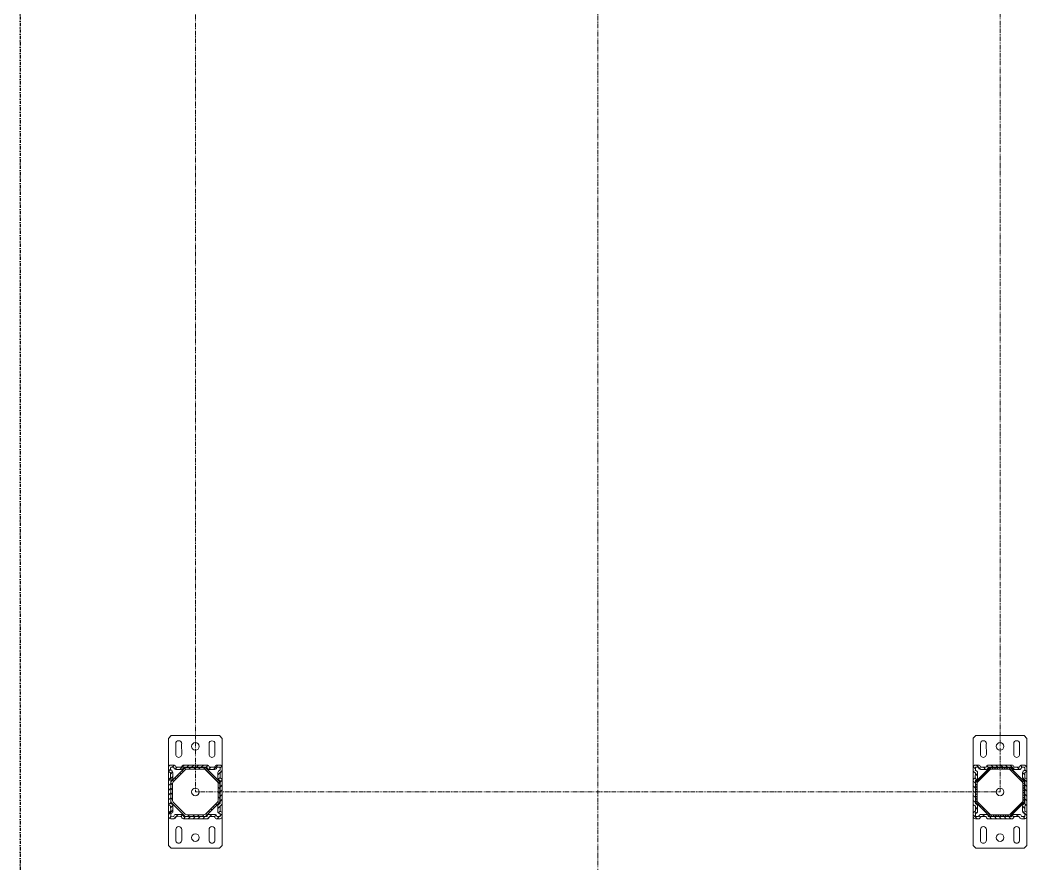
# Model space of a CAD drawing. Header units: millimetres. Extents: x 2179 to 44859, y 3478 to 159868.
# Drawn here: x 22070 to 23946, y 129675 to 131248 of the extents above; entities that cross this region are included whole.
import ezdxf

# ---------------------------------------------------------------- set-up
doc = ezdxf.new("R2010")
doc.units = ezdxf.units.MM
doc.linetypes.add('1_Čerchovaná 6_0mm', pattern=[12, 6, -3, 0, -3])
doc.linetypes.add('IMPORT-PHANTOM2', pattern=[14.732, 8.128, -1.524, 1.016, -1.524, 1.016, -1.524])
for name, color, linetype, lineweight in [('0-1', 7, 'IMPORT-PHANTOM2', 9), ('0-2', 7, 'Continuous', 9), ('2966-1_navrh dispozice stroju-HK_dwg-1', 7, 'Continuous', 9)]:
    doc.layers.add(name, color=color, linetype=linetype, lineweight=lineweight)
doc.layers.add('S-GRID-1', color=9, linetype='1_Čerchovaná 6_0mm', lineweight=25, true_color=0x808080)

# ---------------------------------------------------------------- blocks, each defined once
blk = doc.blocks.new('2966-1_navrh dispozice stroju-HK_dwg__X1462-903037-1NP _ stroje - KOTVÍCÍ BODY')
at = {"layer": '0-2'}
for p, q in [((-6815.8, 6263), (-6785.3, 6293.6)), ((-6779.3, 6290.6), (-6776.3, 6293.6)), ((-6770.3, 6290.6), (-6767.3, 6293.6)), ((-6761.3, 6290.6), (-6758.3, 6293.6)), ((-6752.7, 6290.2), (-6750.4, 6292.5)), ((-6748, 6285.9), (-6745.9, 6288)), ((-6743.5, 6281.4), (-6741.4, 6283.5)), ((-6739.1, 6276.9), (-6736.9, 6279.1)), ((-6734.6, 6272.4), (-6732.4, 6274.6)), ((-6730.1, 6268), (-6727.9, 6270.1)), ((-6815.8, 6254.1), (-6812.8, 6257.1)), ((-6727.8, 6261.2), (-6724.8, 6264.2)), ((-6727.8, 6252.3), (-6724.8, 6255.3)), ((-6815.8, 6245.1), (-6812.8, 6248.1)), ((-6815.8, 6236.1), (-6812.8, 6239.1)), ((-6814.7, 6228.2), (-6812.4, 6230.5)), ((-6727.8, 6243.3), (-6724.8, 6246.3)), ((-6727.8, 6234.3), (-6724.8, 6237.3)), ((-6810.3, 6223.7), (-6808.1, 6225.8)), ((-6805.8, 6219.2), (-6803.6, 6221.3)), ((-6801.3, 6214.7), (-6799.2, 6216.8)), ((-6796.8, 6210.2), (-6794.7, 6212.3)), ((-6792.3, 6205.7), (-6790.2, 6207.9)), ((-6786.5, 6202.6), (-6783.5, 6205.6)), ((-6777.5, 6202.6), (-6774.5, 6205.6)), ((-6768.5, 6202.6), (-6765.5, 6205.6)), ((-6759.5, 6202.6), (-6756.5, 6205.6))]:
    blk.add_line(p, q, dxfattribs=at)
blk = doc.blocks.new('2966-1_navrh dispozice stroju-HK_dwg__X1463-903038-1NP _ stroje - KOTVÍCÍ BODY')
at = {"layer": '0-2'}
for p, q in [((-6812.3, 6281.9), (-6820.3, 6289.9)), ((-6815.4, 6294.1), (-6818.7, 6297.3)), ((-6802.5, 6290.1), (-6810.5, 6298.1)), ((-6794.1, 6290.7), (-6797.5, 6294.1)), ((-6788.5, 6294.1), (-6792.5, 6298)), ((-6779.5, 6294.1), (-6783.5, 6298.1)), ((-6770.6, 6294.1), (-6774.6, 6298.1)), ((-6761.6, 6294.1), (-6765.6, 6298.1)), ((-6752.6, 6294.1), (-6756.6, 6298.1)), ((-6744.7, 6295.1), (-6747.5, 6297.9)), ((-6739.6, 6290.1), (-6743.6, 6294.1)), ((-6731.6, 6291.1), (-6734.7, 6294.1)), ((-6725.7, 6294.1), (-6729.7, 6298.1)), ((-6724.3, 6283.7), (-6727.3, 6286.8)), ((-6720.3, 6288.7), (-6724.3, 6292.7)), ((-6816.3, 6268), (-6819.9, 6271.6)), ((-6812.4, 6273.1), (-6816.3, 6277)), ((-6724.3, 6274.8), (-6728.3, 6278.8)), ((-6720.5, 6270.9), (-6723.3, 6273.7)), ((-6816.3, 6259), (-6820.3, 6263)), ((-6816.3, 6250), (-6820.3, 6254)), ((-6720.3, 6261.8), (-6724.3, 6265.8)), ((-6720.3, 6252.8), (-6724.3, 6256.8)), ((-6816.3, 6241), (-6820.3, 6245)), ((-6816.3, 6232.1), (-6820.3, 6236.1)), ((-6720.3, 6243.8), (-6724.3, 6247.8)), ((-6720.3, 6234.9), (-6724.3, 6238.9)), ((-6812.3, 6219.1), (-6820.3, 6227.1)), ((-6812.6, 6210.4), (-6816.3, 6214.1)), ((-6720.3, 6207.9), (-6728.3, 6215.9)), ((-6724.3, 6220.9), (-6727.7, 6224.3)), ((-6720.3, 6225.9), (-6724.3, 6229.9)), ((-6816.3, 6205.1), (-6820.1, 6209)), ((-6809.4, 6198.3), (-6813.3, 6202.1)), ((-6804.3, 6202.1), (-6807.9, 6205.7)), ((-6791.3, 6198.1), (-6799.3, 6206.1)), ((-6782.3, 6198.1), (-6786.3, 6202.1)), ((-6773.3, 6198.1), (-6777.3, 6202.1)), ((-6764.4, 6198.1), (-6768.4, 6202.1)), ((-6755.4, 6198.1), (-6759.4, 6202.1)), ((-6746.8, 6198.5), (-6750.4, 6202.1)), ((-6741.4, 6202.1), (-6745.3, 6206)), ((-6728.4, 6198.1), (-6736.4, 6206.1)), ((-6721.1, 6199.7), (-6724.3, 6202.9))]:
    blk.add_line(p, q, dxfattribs=at)
blk = doc.blocks.new('2966-1_navrh dispozice stroju-HK_dwg__X1472-903047-1NP _ stroje - KOTVÍCÍ BODY')
at = {"layer": '0-2'}
for p, q in [((-6791.1, 7787.4), (-6793.2, 7789.5)), ((-6788.8, 7789.6), (-6791, 7791.8)), ((-6785.3, 7790.6), (-6788.2, 7793.5)), ((-6780.8, 7790.6), (-6783.8, 7793.6)), ((-6776.3, 7790.6), (-6779.3, 7793.6)), ((-6771.8, 7790.6), (-6774.8, 7793.6)), ((-6767.4, 7790.6), (-6770.4, 7793.6)), ((-6762.9, 7790.6), (-6765.9, 7793.6)), ((-6758.4, 7790.6), (-6761.4, 7793.6)), ((-6753.8, 7790.5), (-6756.9, 7793.6)), ((-6724.9, 7766.1), (-6752.3, 7793.5)), ((-6811.3, 7767.2), (-6813.4, 7769.3)), ((-6809.1, 7769.4), (-6811.2, 7771.6)), ((-6806.8, 7771.7), (-6808.9, 7773.8)), ((-6804.6, 7773.9), (-6806.7, 7776)), ((-6802.3, 7776.2), (-6804.4, 7778.3)), ((-6800.1, 7778.4), (-6802.2, 7780.5)), ((-6797.8, 7780.7), (-6800, 7782.8)), ((-6795.6, 7782.9), (-6797.7, 7785)), ((-6793.3, 7785.1), (-6795.5, 7787.3)), ((-6812.8, 7759.7), (-6815.8, 7762.7)), ((-6812.8, 7755.2), (-6815.8, 7758.2)), ((-6812.8, 7750.7), (-6815.8, 7753.7)), ((-6812.8, 7764.2), (-6815.5, 7766.9)), ((-6724.8, 7761.5), (-6727.9, 7764.6)), ((-6724.8, 7757), (-6727.8, 7760)), ((-6724.8, 7752.5), (-6727.8, 7755.5)), ((-6724.8, 7748), (-6727.8, 7751)), ((-6812.8, 7746.2), (-6815.8, 7749.2)), ((-6812.8, 7741.7), (-6815.8, 7744.7)), ((-6812.8, 7737.3), (-6815.8, 7740.3)), ((-6812.8, 7732.8), (-6815.8, 7735.8)), ((-6724.8, 7743.5), (-6727.8, 7746.5)), ((-6724.8, 7739.1), (-6727.8, 7742.1)), ((-6724.8, 7734.6), (-6727.8, 7737.6)), ((-6724.9, 7730.1), (-6727.8, 7733.1)), ((-6787.1, 7702.6), (-6815.8, 7731.3)), ((-6742.3, 7711.7), (-6744.5, 7713.8)), ((-6740.1, 7713.9), (-6742.2, 7716.1)), ((-6737.9, 7716.2), (-6740, 7718.3)), ((-6735.6, 7718.4), (-6737.7, 7720.6)), ((-6733.4, 7720.7), (-6735.5, 7722.8)), ((-6731.1, 7722.9), (-6733.2, 7725)), ((-6728.9, 7725.2), (-6731, 7727.3)), ((-6726.6, 7727.4), (-6728.8, 7729.6)), ((-6782.6, 7702.6), (-6785.6, 7705.6)), ((-6778.1, 7702.6), (-6781.1, 7705.6)), ((-6773.6, 7702.6), (-6776.6, 7705.6)), ((-6769.2, 7702.6), (-6772.2, 7705.6)), ((-6764.7, 7702.6), (-6767.7, 7705.6)), ((-6760.2, 7702.6), (-6763.2, 7705.6)), ((-6755.7, 7702.6), (-6758.7, 7705.6)), ((-6751.5, 7702.9), (-6754.2, 7705.6)), ((-6749.1, 7705), (-6751.2, 7707.1)), ((-6746.8, 7707.2), (-6749, 7709.3)), ((-6744.6, 7709.5), (-6746.7, 7711.6))]:
    blk.add_line(p, q, dxfattribs=at)
blk = doc.blocks.new('2966-1_navrh dispozice stroju-HK_dwg__X1473-903048-1NP _ stroje - KOTVÍCÍ BODY')
at = {"layer": '0-2'}
for p, q in [((-6820.3, 7794.2), (-6816.4, 7798.1)), ((-6819.5, 7786), (-6816.3, 7789.2)), ((-6811.4, 7794.1), (-6808.2, 7797.3)), ((-6806.4, 7790.1), (-6802.4, 7794.1)), ((-6797.4, 7790.1), (-6789.4, 7798.1)), ((-6784.5, 7794.1), (-6780.5, 7798.1)), ((-6775.5, 7794.1), (-6771.5, 7798.1)), ((-6766.5, 7794.1), (-6762.5, 7798.1)), ((-6757.5, 7794.1), (-6753.5, 7798.1)), ((-6748.7, 7793.9), (-6745.7, 7796.9)), ((-6743.6, 7790.1), (-6739.6, 7794.1)), ((-6734.6, 7790.1), (-6726.6, 7798.1)), ((-6724.3, 7791.4), (-6720.5, 7795.2)), ((-6820.3, 7767.2), (-6812.3, 7775.2)), ((-6816.3, 7780.2), (-6812.3, 7784.2)), ((-6728.3, 7778.4), (-6724.3, 7782.4)), ((-6726.8, 7770.9), (-6723.8, 7773.9)), ((-6820.3, 7758.2), (-6816.3, 7762.2)), ((-6820.3, 7749.3), (-6816.3, 7753.3)), ((-6724.3, 7764.4), (-6720.3, 7768.4)), ((-6724.3, 7755.5), (-6720.3, 7759.5)), ((-6820.3, 7740.3), (-6816.3, 7744.3)), ((-6820.3, 7731.3), (-6816.3, 7735.3)), ((-6724.3, 7746.5), (-6720.3, 7750.5)), ((-6724.3, 7737.5), (-6720.3, 7741.5)), ((-6724.3, 7728.5), (-6720.3, 7732.5)), ((-6819.2, 7723.5), (-6816.1, 7726.5)), ((-6816.3, 7717.3), (-6812.3, 7721.3)), ((-6728.3, 7715.5), (-6724.3, 7719.5)), ((-6820.3, 7704.4), (-6812.3, 7712.4)), ((-6817.4, 7698.3), (-6813.6, 7702.1)), ((-6804.6, 7702.1), (-6800.6, 7706.1)), ((-6796.1, 7701.6), (-6793.2, 7704.6)), ((-6790.7, 7698.1), (-6786.7, 7702.1)), ((-6781.7, 7698.1), (-6777.7, 7702.1)), ((-6772.7, 7698.1), (-6768.7, 7702.1)), ((-6763.7, 7698.1), (-6759.7, 7702.1)), ((-6754.7, 7698.1), (-6750.7, 7702.1)), ((-6741.8, 7702.1), (-6737.8, 7706.1)), ((-6733.9, 7700.9), (-6730.8, 7704.1)), ((-6727.8, 7698.1), (-6720.3, 7705.6)), ((-6726.3, 7708.6), (-6723.2, 7711.7))]:
    blk.add_line(p, q, dxfattribs=at)
blk = doc.blocks.new('2966-1_navrh dispozice stroju-HK_dwg-867852-1NP _ stroje - KOTVÍCÍ BODY')
at = {"layer": '0-1'}
blk.add_line((-15836.8, 17684.7), (-337.4, 8367.9), dxfattribs=at)
at = {"layer": '0-1', "flags": 128}
blk.add_lwpolyline([(-1810.9, 10128.7), (-15450.4, 18327.5), (-16223.2, 17041.9), (-2583.7, 8843.1)], close=True, dxfattribs=at)
at = {"layer": '0-2'}
for p, q in [((-1857.8, 10186.6), (-1874.9, 10196.9)), ((-1869.2, 10206.3), (-1852.1, 10196)), ((-1833, 10188.9), (-1830, 10193.9)), ((-1829.2, 10187.5), (-1827.1, 10191)), ((-1825.8, 10191.3), (-1822.3, 10189.2)), ((-1865, 10135.8), (-1842.5, 10173.1)), ((-1805.2, 10177), (-1838.6, 10168.7)), ((-1836.6, 10175.3), (-1832.1, 10182.7)), ((-1805.7, 10173.8), (-1836.6, 10166.1)), ((-1833.5, 10172.6), (-1828.3, 10181.2)), ((-1820.2, 10183.3), (-1811.5, 10178.1)), ((-1817.4, 10186.3), (-1810.1, 10181.9)), ((-1805.2, 10179), (-1769.2, 10157.3)), ((-1775.3, 10156.9), (-1802.7, 10173.3)), ((-1772.7, 10158.8), (-1802.2, 10176.6)), ((-1901.2, 10153.2), (-1884, 10142.9)), ((-1861.2, 10134.4), (-1839.5, 10170.4)), ((-1841, 10166.9), (-1858.7, 10137.4)), ((-1839.1, 10164.3), (-1855.5, 10136.9)), ((-1765.8, 10123.5), (-1773.5, 10154.4)), ((-1762.6, 10123), (-1770.9, 10156.4)), ((-1764.3, 10154.4), (-1756.9, 10149.9)), ((-1889.7, 10133.5), (-1906.8, 10143.8)), ((-1859.2, 10134.4), (-1850.9, 10101)), ((-1856, 10133.9), (-1848.3, 10102.9)), ((-1767, 10151.3), (-1758.4, 10146.1)), ((-1756.3, 10138), (-1761.5, 10129.3)), ((-1753.3, 10135.3), (-1757.7, 10127.9)), ((-1752.1, 10147), (-1748.6, 10144.9)), ((-1748.3, 10143.6), (-1750.4, 10140.1)), ((-1744.3, 10142.4), (-1747.3, 10137.4)), ((-1877.4, 10115), (-1874.5, 10120)), ((-1873.5, 10113.8), (-1871.4, 10117.3)), ((-1868.5, 10122.1), (-1864.1, 10129.5)), ((-1865.5, 10119.4), (-1860.3, 10128.1)), ((-1782.7, 10093.1), (-1766.3, 10120.5)), ((-1760.6, 10123), (-1782.3, 10087)), ((-1780.8, 10090.5), (-1763, 10120)), ((-1756.8, 10121.6), (-1779.3, 10084.3)), ((-1732.1, 10123.9), (-1715, 10113.6)), ((-1869.7, 10110.4), (-1873.2, 10112.5)), ((-1857.5, 10103), (-1864.8, 10107.5)), ((-1854.8, 10106.1), (-1863.4, 10111.3)), ((-1816.5, 10078.4), (-1852.6, 10100.1)), ((-1849.1, 10098.6), (-1819.6, 10080.8)), ((-1846.5, 10100.5), (-1819.1, 10084.1)), ((-1720.6, 10104.2), (-1737.8, 10114.5)), ((-1816.6, 10080.4), (-1783.2, 10088.7)), ((-1816.1, 10083.6), (-1785.1, 10091.3)), ((-1801.6, 10074.1), (-1810.3, 10079.3)), ((-1788.3, 10084.8), (-1793.5, 10076.2)), ((-1785.2, 10082.1), (-1789.7, 10074.7)), ((-1804.3, 10071.1), (-1811.7, 10075.5)), ((-1796, 10066.1), (-1799.5, 10068.2)), ((-1792.6, 10069.9), (-1794.7, 10066.4)), ((-1788.8, 10068.5), (-1791.7, 10063.5)), ((-1752.6, 10051), (-1769.7, 10061.4)), ((-1764, 10070.8), (-1746.9, 10060.5)), ((-2642, 8920.7), (-2624.9, 8910.4)), ((-2630.5, 8901), (-2647.7, 8911.3)), ((-2609.4, 8889.7), (-2604.9, 8897)), ((-2606.3, 8887), (-2601.1, 8895.6)), ((-2605.8, 8903.3), (-2602.8, 8908.3)), ((-2602, 8901.9), (-2599.9, 8905.4)), ((-2598.6, 8905.7), (-2595.1, 8903.6)), ((-2592.9, 8897.7), (-2584.3, 8892.5)), ((-2590.2, 8900.7), (-2582.9, 8896.3)), ((-2637.8, 8850.2), (-2615.3, 8887.5)), ((-2634, 8848.7), (-2612.3, 8884.8)), ((-2613.8, 8881.3), (-2631.5, 8851.8)), ((-2611.9, 8878.7), (-2628.3, 8851.3)), ((-2578, 8891.4), (-2611.4, 8883.1)), ((-2578.5, 8888.2), (-2609.4, 8880.5)), ((-2578, 8893.4), (-2541.9, 8871.7)), ((-2548.1, 8871.3), (-2575.5, 8887.7)), ((-2545.5, 8873.2), (-2575, 8890.9)), ((-2662.5, 8847.9), (-2679.6, 8858.2)), ((-2674, 8867.6), (-2656.8, 8857.3)), ((-2538.6, 8837.9), (-2546.3, 8868.8)), ((-2535.4, 8837.4), (-2543.7, 8870.8)), ((-2539.8, 8865.7), (-2531.1, 8860.5)), ((-2537.1, 8868.8), (-2529.7, 8864.3)), ((-2524.9, 8861.4), (-2521.4, 8859.3)), ((-2521.1, 8858), (-2523.2, 8854.5)), ((-2641.3, 8836.5), (-2636.9, 8843.9)), ((-2638.3, 8833.8), (-2633, 8842.5)), ((-2632, 8848.8), (-2623.7, 8815.4)), ((-2628.8, 8848.3), (-2621.1, 8817.3)), ((-2529.1, 8852.3), (-2534.3, 8843.7)), ((-2526.1, 8849.6), (-2530.5, 8842.3)), ((-2517.1, 8856.8), (-2520.1, 8851.8)), ((-2650.2, 8829.4), (-2647.2, 8834.4)), ((-2646.3, 8828.2), (-2644.2, 8831.7)), ((-2642.5, 8824.8), (-2645.9, 8826.8)), ((-2630.3, 8817.4), (-2637.6, 8821.8)), ((-2627.6, 8820.5), (-2636.2, 8825.7)), ((-2555.5, 8807.5), (-2539, 8834.9)), ((-2533.4, 8837.4), (-2555.1, 8801.3)), ((-2553.5, 8804.9), (-2535.8, 8834.4)), ((-2529.6, 8836), (-2552.1, 8798.6)), ((-2493.4, 8818.6), (-2510.5, 8828.9)), ((-2504.9, 8838.3), (-2487.7, 8828)), ((-2589.3, 8792.8), (-2625.4, 8814.5)), ((-2621.9, 8812.9), (-2592.4, 8795.2)), ((-2619.2, 8814.9), (-2591.9, 8798.4)), ((-2589.4, 8794.8), (-2556, 8803.1)), ((-2588.9, 8798), (-2557.9, 8805.7)), ((-2577.1, 8785.5), (-2584.5, 8789.9)), ((-2574.4, 8788.5), (-2583.1, 8793.7)), ((-2565.4, 8784.3), (-2567.4, 8780.8)), ((-2561.1, 8799.2), (-2566.3, 8790.6)), ((-2561.5, 8782.9), (-2564.5, 8777.9)), ((-2558, 8796.5), (-2562.4, 8789.1)), ((-2536.8, 8785.2), (-2519.7, 8774.9)), ((-2568.8, 8780.5), (-2572.3, 8782.6)), ((-2525.4, 8765.4), (-2542.5, 8775.7))]:
    blk.add_line(p, q, dxfattribs=at)
at = {"layer": '0-2', "flags": 128}
for points in [[(-1802.2, 10065.1), (-1797.2, 10062.1), (-1750.9, 10034.3), (-1744.1, 10036), (-1697.7, 10113.2), (-1699.4, 10120), (-1745.7, 10147.9), (-1750.7, 10150.8), (-1766.4, 10160.3), (-1803.8, 10182.8), (-1819.6, 10192.3), (-1824.6, 10195.3), (-1870.8, 10223.1), (-1877.7, 10221.4), (-1924.1, 10144.2), (-1922.4, 10137.4), (-1876.1, 10109.5), (-1871.1, 10106.6), (-1855.3, 10097.1), (-1818, 10074.6)], [(-2575, 8779.5), (-2570, 8776.5), (-2523.7, 8748.7), (-2516.9, 8750.4), (-2470.5, 8827.6), (-2472.2, 8834.4), (-2518.5, 8862.2), (-2523.5, 8865.2), (-2539.2, 8874.7), (-2576.6, 8897.2), (-2592.4, 8906.7), (-2597.3, 8909.6), (-2643.6, 8937.5), (-2650.5, 8935.8), (-2696.9, 8858.6), (-2695.1, 8851.8), (-2648.9, 8823.9), (-2643.9, 8820.9), (-2628.1, 8811.5), (-2590.8, 8789)]]:
    blk.add_lwpolyline(points, close=True, dxfattribs=at)
at = {"layer": '0-2'}
for centre in [(-1883.7, 10172.5), (-1810.9, 10128.7), (-1738, 10084.9), (-2656.5, 8886.9), (-2583.7, 8843.1), (-2510.8, 8799.3)]:
    blk.add_circle(centre, 7, dxfattribs=at)
for centre, radius, start, end in [((-1872.1, 10201.6), 5.5, 58.9896, 238.9896), ((-1854.9, 10191.3), 5.5, 238.9896, 58.9896), ((-1826.6, 10191.8), 4, 58.9896, 148.9896), ((-1826.3, 10190.4), 1, 58.9896, 148.9896), ((-1821.6, 10188.8), 4, 340.5266, 58.9896), ((-1839.1, 10171.1), 4, 70.5266, 148.9896), ((-1836.9, 10174.6), 4, 250.5266, 328.9896), ((-1837.4, 10175.8), 1, 250.5266, 328.9896), ((-1829.6, 10186.9), 4, 148.9896, 227.4527), ((-1833, 10183.2), 1, 328.9896, 47.4527), ((-1828.4, 10187), 1, 148.9896, 227.4527), ((-1831.7, 10183.3), 4, 328.9896, 47.4527), ((-1822.8, 10188.4), 1, 340.5266, 58.9896), ((-1818.1, 10186.7), 4, 160.5266, 238.9896), ((-1816.9, 10187.2), 1, 160.5266, 238.9896), ((-1809.4, 10181.5), 4, 238.9896, 317.4527), ((-1809.6, 10182.7), 1, 238.9896, 317.4527), ((-1805.9, 10179.4), 4, 58.9896, 137.4527), ((-1805.8, 10178.1), 1, 58.9896, 137.4527), ((-1804.7, 10169.9), 4, 58.9896, 103.9896), ((-1804.2, 10173.1), 4, 58.9896, 103.9896), ((-1904, 10148.5), 5.5, 58.9896, 238.9896), ((-1837.6, 10164.8), 4, 103.9896, 148.9896), ((-1838.6, 10169.9), 1, 70.5266, 148.9896), ((-1835.7, 10162.2), 4, 103.9896, 148.9896), ((-1777.4, 10153.5), 4, 13.9896, 58.9896), ((-1774.8, 10155.4), 4, 13.9896, 58.9896), ((-1769.7, 10156.4), 1, 340.5266, 58.9896), ((-1765, 10154.8), 4, 160.5266, 238.9896), ((-1768.5, 10156.9), 4, 340.5266, 58.9896), ((-1763.8, 10155.2), 1, 160.5266, 238.9896), ((-1886.9, 10138.2), 5.5, 238.9896, 58.9896), ((-1861.5, 10133.7), 4, 148.9896, 227.4527), ((-1860.3, 10133.8), 1, 148.9896, 227.4527), ((-1855.3, 10135.3), 4, 148.9896, 193.9896), ((-1852.1, 10134.9), 4, 148.9896, 193.9896), ((-1756.3, 10149.6), 4, 238.9896, 317.4527), ((-1756.4, 10150.8), 1, 238.9896, 317.4527), ((-1752.9, 10135.9), 4, 70.5266, 148.9896), ((-1752.7, 10147.4), 4, 58.9896, 137.4527), ((-1752.6, 10146.2), 1, 58.9896, 137.4527), ((-1752.4, 10134.7), 1, 70.5266, 148.9896), ((-1750.8, 10139.5), 4, 250.5266, 328.9896), ((-1751.2, 10140.6), 1, 250.5266, 328.9896), ((-1749.1, 10144.1), 1, 328.9896, 58.9896), ((-1747.8, 10144.4), 4, 328.9896, 58.9896), ((-1871, 10117.9), 4, 70.5266, 148.9896), ((-1870.6, 10116.8), 1, 70.5266, 148.9896), ((-1868.9, 10121.5), 4, 250.5266, 328.9896), ((-1869.4, 10122.7), 1, 250.5266, 328.9896), ((-1864.9, 10130), 1, 328.9896, 47.4527), ((-1863.7, 10130.2), 4, 328.9896, 47.4527), ((-1769.7, 10122.5), 4, 328.9896, 13.9896), ((-1766.5, 10122.1), 4, 328.9896, 13.9896), ((-1758.1, 10127.2), 4, 148.9896, 227.4527), ((-1761.5, 10123.6), 1, 328.9896, 47.4527), ((-1756.9, 10127.4), 1, 148.9896, 227.4527), ((-1760.2, 10123.7), 4, 328.9896, 47.4527), ((-1734.9, 10119.2), 5.5, 58.9896, 238.9896), ((-1874, 10113), 4, 148.9896, 238.9896), ((-1872.6, 10113.3), 1, 148.9896, 238.9896), ((-1869, 10110), 4, 238.9896, 317.4527), ((-1869.2, 10111.2), 1, 238.9896, 317.4527), ((-1865.5, 10107.8), 4, 58.9896, 137.4527), ((-1865.4, 10106.6), 1, 58.9896, 137.4527), ((-1858, 10102.2), 1, 340.5266, 58.9896), ((-1853.3, 10100.5), 4, 160.5266, 238.9896), ((-1856.8, 10102.6), 4, 340.5266, 58.9896), ((-1852.1, 10101), 1, 160.5266, 238.9896), ((-1847, 10102), 4, 193.9896, 238.9896), ((-1844.4, 10103.9), 4, 193.9896, 238.9896), ((-1717.8, 10108.9), 5.5, 238.9896, 58.9896), ((-1817.5, 10084.3), 4, 238.9896, 283.9896), ((-1817.1, 10087.5), 4, 238.9896, 283.9896), ((-1816, 10079.3), 1, 238.9896, 317.4527), ((-1812.4, 10075.9), 4, 58.9896, 137.4527), ((-1784.8, 10082.8), 4, 70.5266, 148.9896), ((-1784.4, 10081.6), 1, 70.5266, 148.9896), ((-1786.1, 10095.2), 4, 283.9896, 328.9896), ((-1782.7, 10086.3), 4, 250.5266, 328.9896), ((-1783.2, 10087.5), 1, 250.5266, 328.9896), ((-1784.2, 10092.6), 4, 283.9896, 328.9896), ((-1815.9, 10078), 4, 238.9896, 317.4527), ((-1812.2, 10074.7), 1, 58.9896, 137.4527), ((-1804.9, 10070.2), 1, 340.5266, 58.9896), ((-1800.1, 10068.6), 4, 160.5266, 238.9896), ((-1803.7, 10070.7), 4, 340.5266, 58.9896), ((-1799, 10069), 1, 160.5266, 238.9896), ((-1795.2, 10065.6), 4, 238.9896, 328.9896), ((-1795.5, 10066.9), 1, 238.9896, 328.9896), ((-1790, 10074.1), 4, 148.9896, 227.4527), ((-1793.4, 10070.4), 1, 328.9896, 47.4527), ((-1788.8, 10074.2), 1, 148.9896, 227.4527), ((-1792.2, 10070.5), 4, 328.9896, 47.4527), ((-1766.9, 10066.1), 5.5, 58.9896, 238.9896), ((-1749.7, 10055.8), 5.5, 238.9896, 58.9896), ((-2644.8, 8916), 5.5, 58.9896, 238.9896), ((-2627.7, 8905.7), 5.5, 238.9896, 58.9896), ((-2602.4, 8901.2), 4, 148.9896, 227.4527), ((-2605.8, 8897.6), 1, 328.9896, 47.4527), ((-2599.4, 8906.2), 4, 58.9896, 148.9896), ((-2601.2, 8901.4), 1, 148.9896, 227.4527), ((-2604.5, 8897.7), 4, 328.9896, 47.4527), ((-2599.1, 8904.8), 1, 58.9896, 148.9896), ((-2595.6, 8902.8), 1, 340.5266, 58.9896), ((-2590.9, 8901.1), 4, 160.5266, 238.9896), ((-2594.4, 8903.2), 4, 340.5266, 58.9896), ((-2589.7, 8901.6), 1, 160.5266, 238.9896), ((-2582.4, 8897.1), 1, 238.9896, 317.4527), ((-2578.7, 8893.7), 4, 58.9896, 137.4527), ((-2611.9, 8885.5), 4, 70.5266, 148.9896), ((-2610.4, 8879.2), 4, 103.9896, 148.9896), ((-2611.4, 8884.3), 1, 70.5266, 148.9896), ((-2608.5, 8876.6), 4, 103.9896, 148.9896), ((-2609.7, 8889), 4, 250.5266, 328.9896), ((-2610.2, 8890.2), 1, 250.5266, 328.9896), ((-2582.2, 8895.9), 4, 238.9896, 317.4527), ((-2578.5, 8892.5), 1, 58.9896, 137.4527), ((-2577.5, 8884.3), 4, 58.9896, 103.9896), ((-2577, 8887.5), 4, 58.9896, 103.9896), ((-2676.8, 8862.9), 5.5, 58.9896, 238.9896), ((-2550.2, 8867.9), 4, 13.9896, 58.9896), ((-2547.6, 8869.8), 4, 13.9896, 58.9896), ((-2542.5, 8870.8), 1, 340.5266, 58.9896), ((-2537.7, 8869.1), 4, 160.5266, 238.9896), ((-2541.3, 8871.3), 4, 340.5266, 58.9896), ((-2536.6, 8869.6), 1, 160.5266, 238.9896), ((-2529.1, 8863.9), 4, 238.9896, 317.4527), ((-2529.2, 8865.2), 1, 238.9896, 317.4527), ((-2525.5, 8861.8), 4, 58.9896, 137.4527), ((-2525.4, 8860.6), 1, 58.9896, 137.4527), ((-2521.9, 8858.5), 1, 328.9896, 58.9896), ((-2520.6, 8858.8), 4, 328.9896, 58.9896), ((-2659.6, 8852.6), 5.5, 238.9896, 58.9896), ((-2634.3, 8848.1), 4, 148.9896, 227.4527), ((-2637.7, 8844.4), 1, 328.9896, 47.4527), ((-2633.1, 8848.2), 1, 148.9896, 227.4527), ((-2636.5, 8844.5), 4, 328.9896, 47.4527), ((-2628.1, 8849.7), 4, 148.9896, 193.9896), ((-2624.9, 8849.3), 4, 148.9896, 193.9896), ((-2530.9, 8841.6), 4, 148.9896, 227.4527), ((-2529.6, 8841.8), 1, 148.9896, 227.4527), ((-2533, 8838.1), 4, 328.9896, 47.4527), ((-2525.7, 8850.3), 4, 70.5266, 148.9896), ((-2525.2, 8849.1), 1, 70.5266, 148.9896), ((-2523.5, 8853.8), 4, 250.5266, 328.9896), ((-2524, 8855), 1, 250.5266, 328.9896), ((-2507.7, 8833.6), 5.5, 58.9896, 238.9896), ((-2646.8, 8827.4), 4, 148.9896, 238.9896), ((-2643.8, 8832.3), 4, 70.5266, 148.9896), ((-2645.4, 8827.7), 1, 148.9896, 238.9896), ((-2643.3, 8831.2), 1, 70.5266, 148.9896), ((-2641.8, 8824.4), 4, 238.9896, 317.4527), ((-2641.7, 8835.9), 4, 250.5266, 328.9896), ((-2642.2, 8837), 1, 250.5266, 328.9896), ((-2642, 8825.6), 1, 238.9896, 317.4527), ((-2638.3, 8822.2), 4, 58.9896, 137.4527), ((-2638.2, 8821), 1, 58.9896, 137.4527), ((-2629.6, 8817), 4, 340.5266, 58.9896), ((-2542.5, 8836.9), 4, 328.9896, 13.9896), ((-2539.3, 8836.4), 4, 328.9896, 13.9896), ((-2534.3, 8837.9), 1, 328.9896, 47.4527), ((-2490.6, 8823.3), 5.5, 238.9896, 58.9896), ((-2630.8, 8816.6), 1, 340.5266, 58.9896), ((-2626.1, 8814.9), 4, 160.5266, 238.9896), ((-2624.9, 8815.4), 1, 160.5266, 238.9896), ((-2619.8, 8816.4), 4, 193.9896, 238.9896), ((-2617.2, 8818.3), 4, 193.9896, 238.9896), ((-2558.9, 8809.6), 4, 283.9896, 328.9896), ((-2557, 8807), 4, 283.9896, 328.9896), ((-2590.3, 8798.7), 4, 238.9896, 283.9896), ((-2589.8, 8801.9), 4, 238.9896, 283.9896), ((-2588.7, 8792.4), 4, 238.9896, 317.4527), ((-2588.8, 8793.7), 1, 238.9896, 317.4527), ((-2585.1, 8790.3), 4, 58.9896, 137.4527), ((-2585, 8789), 1, 58.9896, 137.4527), ((-2577.6, 8784.6), 1, 340.5266, 58.9896), ((-2572.9, 8783), 4, 160.5266, 238.9896), ((-2576.5, 8785.1), 4, 340.5266, 58.9896), ((-2571.8, 8783.4), 1, 160.5266, 238.9896), ((-2562.8, 8788.5), 4, 148.9896, 227.4527), ((-2566.2, 8784.8), 1, 328.9896, 47.4527), ((-2561.6, 8788.6), 1, 148.9896, 227.4527), ((-2565, 8784.9), 4, 328.9896, 47.4527), ((-2557.6, 8797.1), 4, 70.5266, 148.9896), ((-2557.2, 8796), 1, 70.5266, 148.9896), ((-2555.5, 8800.7), 4, 250.5266, 328.9896), ((-2556, 8801.9), 1, 250.5266, 328.9896), ((-2539.7, 8780.5), 5.5, 58.9896, 238.9896), ((-2568, 8780), 4, 238.9896, 328.9896), ((-2568.3, 8781.3), 1, 238.9896, 328.9896), ((-2522.5, 8770.2), 5.5, 238.9896, 58.9896)]:
    blk.add_arc(centre, radius, start, end, dxfattribs=at)
at = {"rotation": 328.989640494807}
for name in ['2966-1_navrh dispozice stroju-HK_dwg__X1473-903048-1NP _ stroje - KOTVÍCÍ BODY', '2966-1_navrh dispozice stroju-HK_dwg__X1472-903047-1NP _ stroje - KOTVÍCÍ BODY', '2966-1_navrh dispozice stroju-HK_dwg__X1463-903038-1NP _ stroje - KOTVÍCÍ BODY', '2966-1_navrh dispozice stroju-HK_dwg__X1462-903037-1NP _ stroje - KOTVÍCÍ BODY']:
    blk.add_blockref(name, (0, 0), dxfattribs=at)

msp = doc.modelspace()

# ---------------------------------------------------------------- linework, layer by layer
at = {"layer": 'S-GRID-1'}
msp.add_line((22069.8, 158068.3), (22069.8, 120650.8), dxfattribs=at)

# ---------------------------------------------------------------- block references
at = {"layer": '2966-1_navrh dispozice stroju-HK_dwg-1', "rotation": 301.0103595051954}
msp.add_blockref('2966-1_navrh dispozice stroju-HK_dwg-867852-1NP _ stroje - KOTVÍCÍ BODY', (16148.3, 123038.5), dxfattribs=at)

doc.saveas('drawing.dxf')
